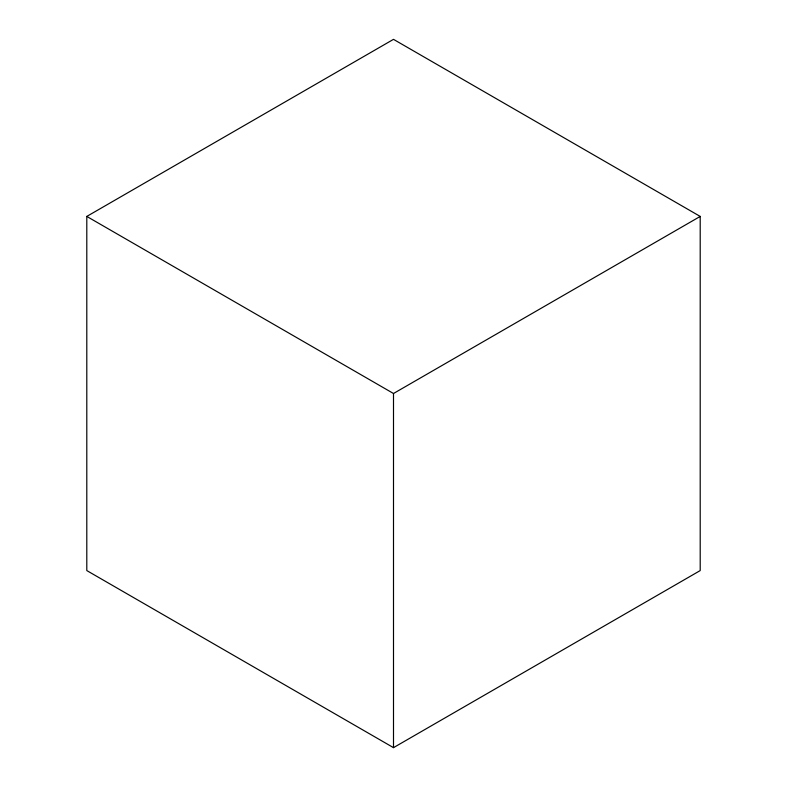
<?xml version="1.0" encoding="UTF-8"?>
<svg xmlns="http://www.w3.org/2000/svg" width="787" height="787" viewBox="0 0 787 787"><rect width="100%" height="100%" fill="white"/><g stroke="black" fill="none" stroke-linecap="round" stroke-linejoin="round"><path stroke-width="1.18" d="M86.796 216.425L393.5 39.35L700.204 216.425L700.204 570.575L393.5 747.65L86.796 570.575L86.796 216.425L393.5 393.5L700.204 216.425M393.5 393.5L393.5 747.65"/></g></svg>
